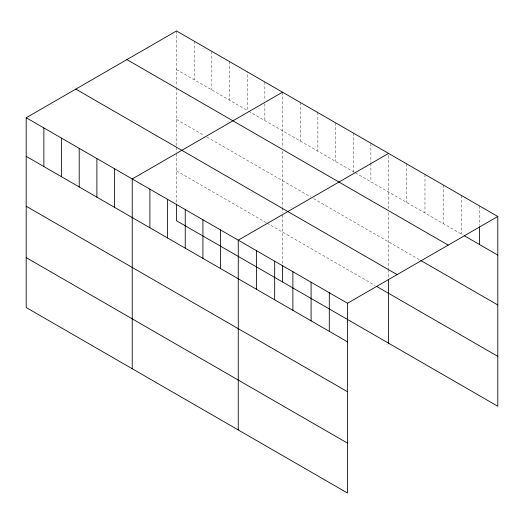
<?xml version="1.0" encoding="UTF-8"?>
<svg xmlns="http://www.w3.org/2000/svg" width="524" height="524" viewBox="0 0 524 524"><rect width="100%" height="100%" fill="white"/><g stroke="black" fill="none" stroke-linecap="round" stroke-linejoin="round"><path stroke-width="0.39" stroke-dasharray="2.62 1.97" d="M388.559 208.644L388.559 153.408M176.496 69.581L247.184 110.387L247.184 71.788M248.592 111.206L354.624 172.422M355.331 172.828L462.784 234.87M176.496 119.465L204.065 135.382M206.888 137.013L310.798 197.004M313.627 198.642L420.071 260.094M176.496 170.863L266.264 222.693M266.971 223.1L375.125 285.541M479.591 205.965L479.591 225.268M461.389 195.452L461.389 234.058M443.18 184.946L443.18 223.545M424.971 174.433L424.971 213.039M406.762 163.92L406.762 202.526M388.559 212.6L388.559 268.819M388.559 269.637L388.559 278.611M370.887 143.203L370.887 162.506M370.887 163.311L370.887 181.808M353.215 133.004L353.215 171.603M335.543 122.799L335.543 161.405M317.872 112.595L317.872 151.2M300.2 102.396L300.2 140.995M282.528 92.191L282.528 147.427M282.528 151.384L282.528 206.79M282.528 207.602L282.528 212.502M282.528 214.945L282.528 264.548M264.856 81.986L264.856 100.484M264.856 103.706L264.856 120.592M229.512 61.583L229.512 100.189M211.84 51.378L211.84 89.984M194.168 41.18L194.168 79.779M176.496 30.975L176.496 86.211M176.496 87.79L176.496 146.386M176.496 147.205L176.496 152.098M176.496 153.728L176.496 203.332"/><path stroke-width="0.79" d="M26.2 117.743L347.504 303.252L347.504 493.025L26.2 307.523L26.2 117.743L176.496 30.975L497.8 216.478L497.8 406.257L176.496 220.748L176.496 204.124M282.528 92.191L132.231 178.959L132.231 368.739M388.559 153.408L238.263 240.175L238.263 429.955M347.504 303.252L497.8 216.478M464.185 235.676L497.8 255.083M126.9 59.612L448.203 245.114M420.772 260.493L497.8 304.968M75.797 89.113L397.1 274.615M376.54 286.359L497.8 356.366M26.2 156.349L347.504 341.858M26.2 206.24L347.504 391.742M26.2 257.638L347.504 443.14M479.591 226.879L479.591 244.57M388.559 279.43L388.559 343.181M329.301 292.739L329.301 331.345M311.092 282.226L311.092 320.832M292.883 271.714L292.883 310.319M282.528 265.341L282.528 281.964M274.674 261.201L274.674 299.807M256.472 250.688L256.472 289.294M220.591 229.977L220.591 268.583M202.919 219.772L202.919 258.378M185.247 209.567L185.247 248.173M167.575 199.369L167.575 237.975M149.903 189.164L149.903 227.77M114.56 168.761L114.56 207.366M96.888 158.556L96.888 197.162M79.216 148.351L79.216 186.957M61.544 138.153L61.544 176.758M43.872 127.948L43.872 166.553"/></g></svg>
